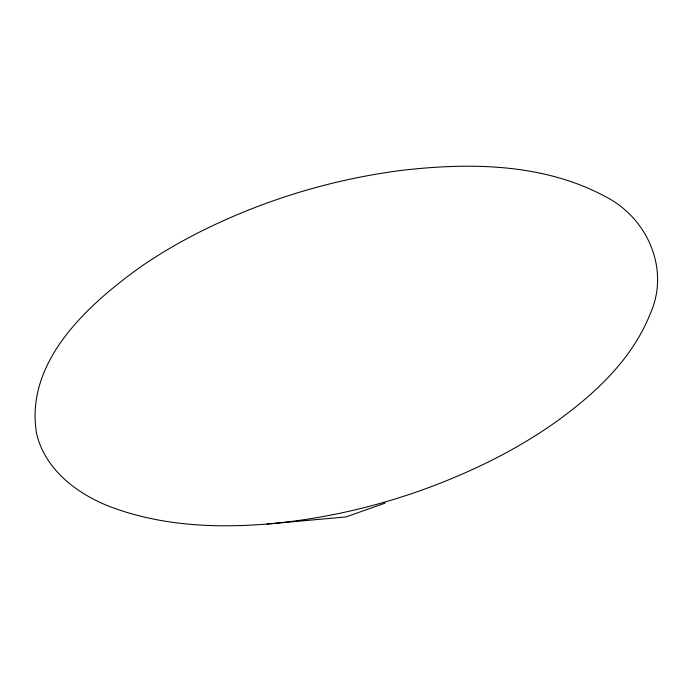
<?xml version="1.0" encoding="UTF-8"?>
<svg xmlns="http://www.w3.org/2000/svg" width="692" height="692" viewBox="0 0 692 692"><rect width="100%" height="100%" fill="white"/><g stroke="black" fill="none" stroke-linecap="round" stroke-linejoin="round"><path stroke-width="1.04" d="M385.133 503.093L346 516.941L267.086 524.052C216.155 528.143 163.675 525.799 115.157 508.533C80.229 496.32 45.352 471.269 36.529 433.4C24.704 361.449 87.927 304.722 140.58 266.904A548.427 316.633 0 0 1 199.806 231.95C262.796 200.334 331.183 179.488 401.083 170.448C469.41 162.447 543.021 163.122 605.076 196.424C647.677 217.919 670.34 269.603 650.073 314.203C631.26 361.285 592.032 396.551 551.42 425.096A548.427 316.633 0 0 1 492.194 460.05C422.051 495.178 345.265 517.253 267.086 524.052"/></g></svg>
